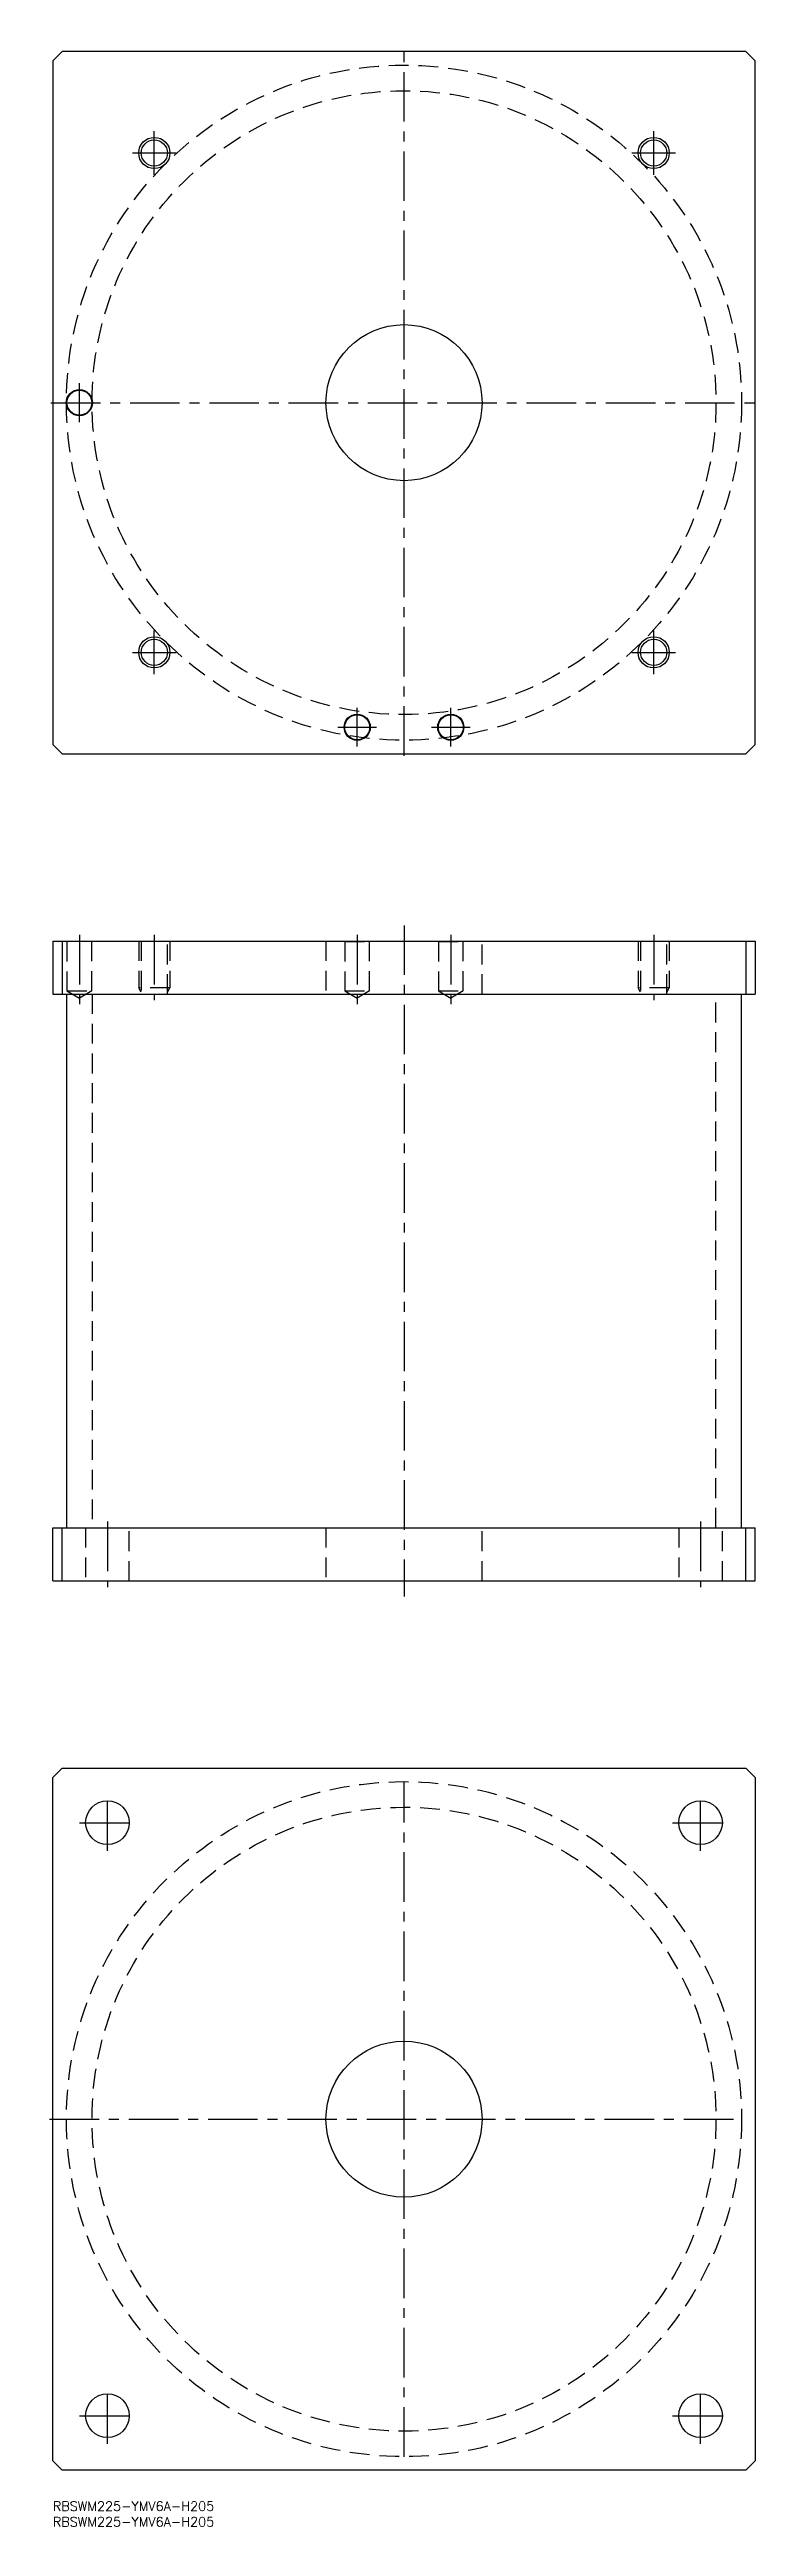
# Model space of a CAD drawing. Extents: x -1 to 226, y -8 to 786.
import ezdxf

# ---------------------------------------------------------------- set-up
doc = ezdxf.new("R2010")
doc.units = 0
doc.header["$LTSCALE"] = 0.5
doc.linetypes.add('CENTER', pattern=[50.8, 31.75, -6.35, 6.35, -6.35])
doc.linetypes.add('DASHED', pattern=[19.05, 12.7, -6.35])
for name, color, linetype in [('MSM_CENTER', 1, 'CENTER'), ('MSM_CONTINUOUS', 7, 'CONTINUOUS'), ('MSM_DASHED', 4, 'DASHED'), ('MSM_NARROW', 5, 'CONTINUOUS'), ('MSM_PART_NUMBER', 7, 'CONTINUOUS')]:
    doc.layers.add(name, color=color, linetype=linetype)
doc.styles.get("Standard").update_dxf_attribs({"font": 'txt.shx', "height": 3, "bigfont": 'bigfont.shx'})

# ---------------------------------------------------------------- blocks, each defined once
blk = doc.blocks.new('*U4')
at = {"layer": 'MSM_PART_NUMBER'}
blk.add_text('RBSWM225-YMV6A-H205', height=3, dxfattribs=at).set_placement((0, -3))
blk = doc.blocks.new('*U5')
at = {"layer": 'MSM_PART_NUMBER'}
blk.add_text('RBSWM225-YMV6A-H205', height=3, dxfattribs=at).set_placement((0, -8))

msp = doc.modelspace()

# ---------------------------------------------------------------- linework, layer by layer
at = {"layer": 'MSM_CENTER'}
for p, q in [((112.5, 559.35), (112.5, 785.65)), ((32.5, 745.5), (32.5, 759.5)), ((192.5, 745.5), (192.5, 759.5)), ((25.5, 752.5), (39.5, 752.5)), ((185.5, 752.5), (199.5, 752.5)), ((8.5, 666.3), (8.5, 678.7)), ((-0.65, 672.5), (226.06, 672.5)), ((32.5, 585.5), (32.5, 599.5)), ((192.5, 585.5), (192.5, 599.5)), ((25.5, 592.5), (39.5, 592.5)), ((185.5, 592.5), (199.5, 592.5)), ((97.5, 562.3), (97.5, 574.7)), ((127.5, 562.3), (127.5, 574.7)), ((91.3, 568.5), (103.7, 568.5)), ((121.3, 568.5), (133.7, 568.5)), ((8.5, 502), (8.5, 479.69)), ((32.5, 502), (32.5, 481)), ((97.5, 502), (97.5, 479.69)), ((112.5, 505), (112.5, 290)), ((127.5, 502), (127.5, 479.69)), ((192.5, 502), (192.5, 481)), ((17.5, 314), (17.5, 293)), ((207.5, 314), (207.5, 293)), ((112.5, 14.35), (112.5, 230.65)), ((17.5, 208.5), (17.5, 226.5)), ((207.5, 208.5), (207.5, 226.5)), ((8.5, 217.5), (26.5, 217.5)), ((198.5, 217.5), (216.5, 217.5)), ((-1.06, 122.5), (220.65, 122.5)), ((17.5, 18.5), (17.5, 36.5)), ((207.5, 18.5), (207.5, 36.5)), ((8.5, 27.5), (26.5, 27.5)), ((198.5, 27.5), (216.5, 27.5))]:
    msp.add_line(p, q, dxfattribs=at)
at = {"layer": 'MSM_CONTINUOUS'}
for p, q in [((3, 785), (0, 782)), ((0, 782), (0, 563)), ((222, 785), (3, 785)), ((225, 782), (222, 785)), ((225, 563), (225, 782)), ((0, 563), (3, 560)), ((3, 560), (222, 560)), ((222, 560), (225, 563)), ((0, 500), (225, 500)), ((0, 500), (0, 483)), ((3, 500), (3, 483)), ((222, 500), (222, 483)), ((225, 500), (225, 483)), ((0, 483), (225, 483)), ((4.35, 483), (4.35, 312)), ((220.65, 312), (220.65, 483)), ((0, 312), (225, 312)), ((0, 295), (0, 312)), ((3, 295), (3, 312)), ((222, 295), (222, 312)), ((225, 295), (225, 312)), ((0, 295), (225, 295)), ((0, 232), (3, 235)), ((0, 13), (0, 232)), ((3, 235), (222, 235)), ((222, 235), (225, 232)), ((225, 232), (225, 13)), ((3, 10), (0, 13)), ((222, 10), (3, 10)), ((225, 13), (222, 10))]:
    msp.add_line(p, q, dxfattribs=at)
for centre, radius in [((32.5, 752.5), 4.19), ((192.5, 752.5), 4.19), ((112.5, 672.5), 25), ((8.5, 672.5), 4.2), ((8.5, 672.5), 4), ((32.5, 592.5), 4.19), ((192.5, 592.5), 4.19), ((97.5, 568.5), 4.2), ((97.5, 568.5), 4), ((127.5, 568.5), 4.2), ((127.5, 568.5), 4), ((17.5, 217.5), 7), ((207.5, 217.5), 7), ((112.5, 122.5), 25), ((17.5, 27.5), 7), ((207.5, 27.5), 7)]:
    msp.add_circle(centre, radius, dxfattribs=at)
at = {"layer": 'MSM_DASHED'}
for p, q in [((4.3, 500), (4.5, 499.8)), ((12.5, 499.8), (12.7, 500)), ((27.5, 500), (27.5, 485)), ((28.31, 500), (28.31, 483)), ((36.69, 483), (36.69, 500)), ((37.5, 500), (37.5, 485)), ((87.5, 500), (87.5, 483)), ((93.3, 500), (93.5, 499.8)), ((101.5, 499.8), (101.7, 500)), ((123.3, 500), (123.5, 499.8)), ((131.5, 499.8), (131.7, 500)), ((137.5, 483), (137.5, 500)), ((187.5, 500), (187.5, 485)), ((188.31, 500), (188.31, 483)), ((196.69, 483), (196.69, 500)), ((197.5, 500), (197.5, 485)), ((4.5, 499.8), (4.5, 484)), ((12.5, 499.8), (4.5, 499.8)), ((12.5, 484), (12.5, 499.8)), ((93.5, 499.8), (93.5, 484)), ((93.5, 499.8), (101.5, 499.8)), ((101.5, 484), (101.5, 499.8)), ((123.5, 499.8), (123.5, 484)), ((123.5, 499.8), (131.5, 499.8)), ((131.5, 484), (131.5, 499.8)), ((37.5, 485), (27.5, 485)), ((28.31, 483.59), (27.5, 485)), ((36.69, 483.59), (37.5, 485)), ((197.5, 485), (187.5, 485)), ((188.31, 483.59), (187.5, 485)), ((196.69, 483.59), (197.5, 485)), ((4.5, 484), (8.5, 481.69)), ((4.5, 484), (12.5, 484)), ((12.5, 484), (8.5, 481.69)), ((12.55, 483), (12.55, 312)), ((93.5, 484), (97.5, 481.69)), ((93.5, 484), (101.5, 484)), ((101.5, 484), (97.5, 481.69)), ((123.5, 484), (127.5, 481.69)), ((123.5, 484), (131.5, 484)), ((131.5, 484), (127.5, 481.69)), ((212.45, 312), (212.45, 483)), ((10.5, 312), (10.5, 295)), ((24.5, 295), (24.5, 312)), ((87.5, 312), (87.5, 295)), ((137.5, 295), (137.5, 312)), ((200.5, 312), (200.5, 295)), ((214.5, 295), (214.5, 312))]:
    msp.add_line(p, q, dxfattribs=at)
for centre, radius in [((112.5, 672.5), 108.15), ((112.5, 672.5), 99.95), ((112.5, 122.5), 108.15), ((112.5, 122.5), 99.95)]:
    msp.add_circle(centre, radius, dxfattribs=at)
at = {"layer": 'MSM_NARROW'}
for centre in [(32.5, 752.5), (192.5, 752.5), (32.5, 592.5), (192.5, 592.5)]:
    msp.add_circle(centre, 5, dxfattribs=at)

# ---------------------------------------------------------------- block references
at = {"layer": 'MSM_CONTINUOUS'}
for name in ['*U4', '*U5']:
    msp.add_blockref(name, (0, 0), dxfattribs=at)

doc.saveas('drawing.dxf')
